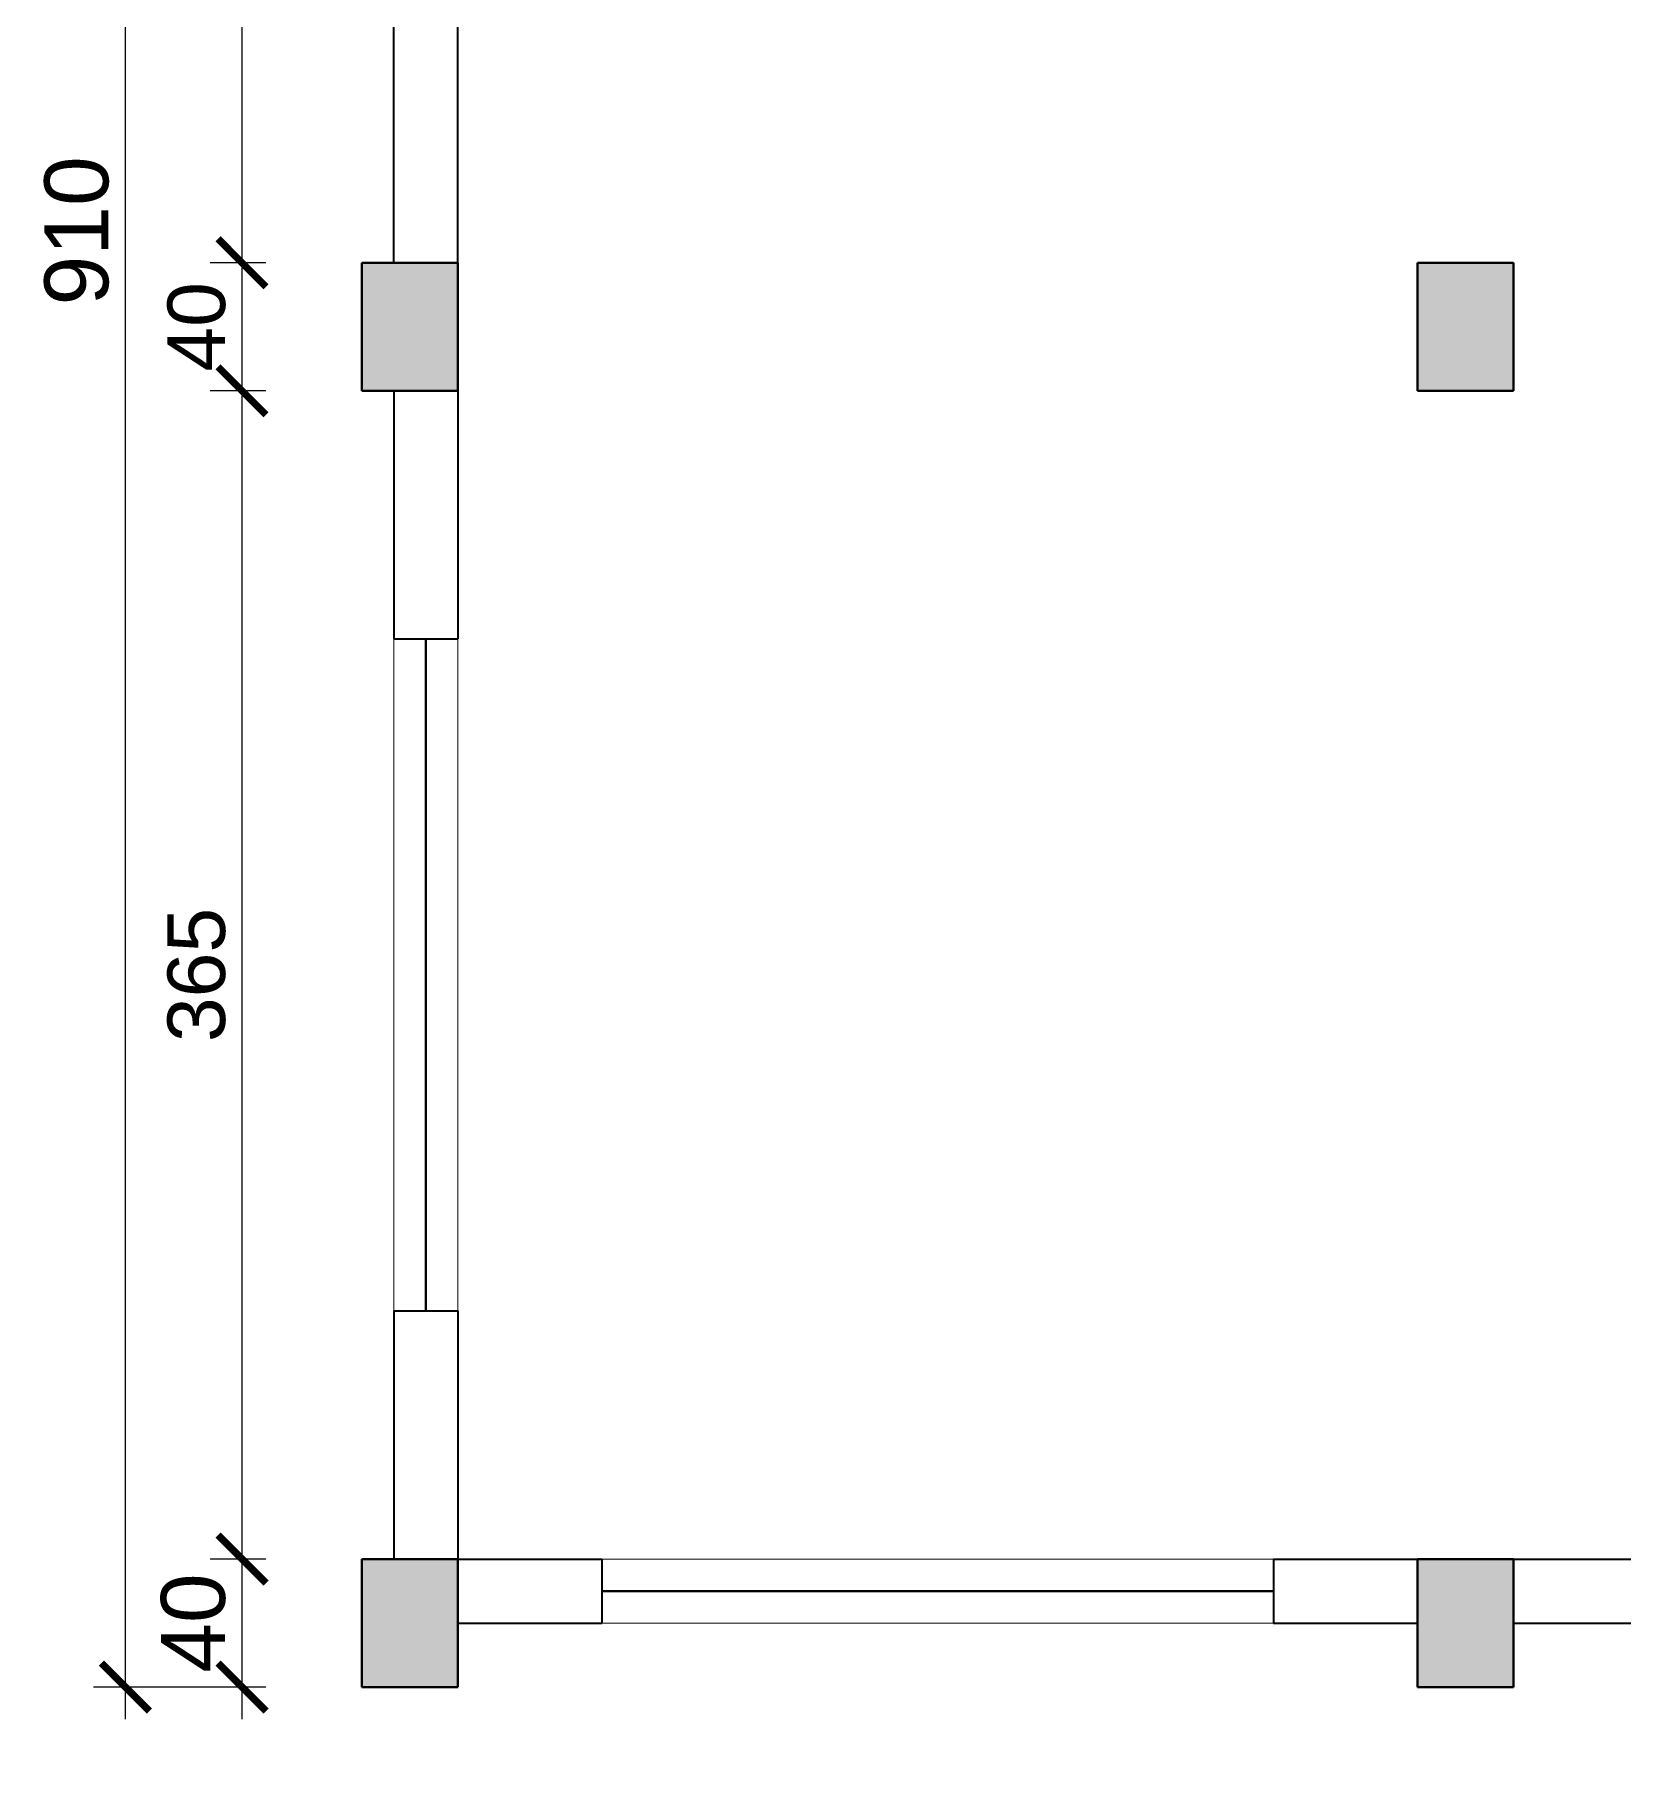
# Model space of a CAD drawing. Header units: millimetres. Extents: x -43527 to -16485, y 19062 to 36467.
# Drawn here: x -22880 to -22383, y 19892 to 20436 of the extents above; entities that cross this region are included whole.
import ezdxf

# ---------------------------------------------------------------- set-up
doc = ezdxf.new("R2010")
doc.units = ezdxf.units.MM
doc.header["$LTSCALE"] = 10
doc.header["$PDMODE"] = 35
for name, color, linetype, lineweight in [('elevation', 2, 'Continuous', 20), ('TEXT', 6, 'Continuous', 25), ('THI.', 5, 'Continuous', 60), ('THIN', 241, 'Continuous', 5), ('WALL', 4, 'Continuous', 40)]:
    doc.layers.add(name, color=color, linetype=linetype, lineweight=lineweight)
doc.styles.get("Standard").update_dxf_attribs({"font": 'arial.ttf', "height": 18})
doc.dimstyles.new('ISO-25', dxfattribs={"dimtxt": 2.5, "dimasz": 15, "dimexe": 10, "dimexo": 30, "dimgap": 5, "dimtad": 1, "dimdsep": 46, "dimtxsty": 'Standard', "dimblk": 'ARCHTICK', "dimcen": 2.5, "dimdle": 10, "dimadec": 1, "dimazin": 0, "dimtfac": 1, "dimtmove": 0, "dimatfit": 3, "dimldrblk": 'OPEN90', "dimfxl": 1, "dimarcsym": 0})

# ---------------------------------------------------------------- blocks, each defined once
blk = doc.blocks.new('_ArchTick')
at = {"color": 0, "linetype": 'ByBlock', "const_width": 0.15}
blk.add_lwpolyline([(-0.5, -0.5), (0.5, 0.5)], dxfattribs=at)
blk = doc.blocks.new('*D180')
at = {"layer": 'Defpoints', "color": 0, "transparency": 16777216}
for p in [(-22851.19, 20829.78), (-22777.29, 20829.78), (-22777.29, 19919.78)]:
    blk.add_point(p, dxfattribs=at)
at = {"layer": 'TEXT', "color": 0, "lineweight": -2, "transparency": 16777216}
for p, q in [((-22851.19, 19909.78), (-22851.19, 20839.78)), ((-22807.29, 20829.78), (-22861.19, 20829.78)), ((-22807.29, 19919.78), (-22861.19, 19919.78))]:
    blk.add_line(p, q, dxfattribs=at)
at = {"layer": 'TEXT', "color": 0, "lineweight": -2, "transparency": 16777216, "xscale": 15, "yscale": 15, "zscale": 15}
for p, rotation in [((-22851.19, 20829.78), 90), ((-22851.19, 19919.78), 270)]:
    blk.add_blockref('_ArchTick', p, dxfattribs=dict(at, rotation=rotation))
at = {"layer": 'TEXT', "color": 0, "transparency": 16777216, "insert": (-22866.4, 20374.78), "char_height": 20, "attachment_point": 5, "rotation": 90}
blk.add_mtext('910', dxfattribs=at)
blk = doc.blocks.new('_Open90')
at = {"color": 0, "linetype": 'ByBlock', "lineweight": -2}
for p, q in [((-0.5, 0.5), (0, 0)), ((0, 0), (-1, 0)), ((0, 0), (-0.5, -0.5))]:
    blk.add_line(p, q, dxfattribs=at)
blk = doc.blocks.new('*D196')
at = {"layer": 'Defpoints', "color": 0, "transparency": 16777216}
for p in [(-22814.73, 20324.78), (-22777.29, 20324.78), (-22777.29, 19959.78)]:
    blk.add_point(p, dxfattribs=at)
at = {"layer": 'TEXT', "color": 0, "lineweight": -2, "transparency": 16777216}
for p, q in [((-22814.73, 19949.78), (-22814.73, 20334.78)), ((-22807.29, 20324.78), (-22824.73, 20324.78)), ((-22807.29, 19959.78), (-22824.73, 19959.78))]:
    blk.add_line(p, q, dxfattribs=at)
at = {"layer": 'TEXT', "color": 0, "lineweight": -2, "transparency": 16777216, "xscale": 15, "yscale": 15, "zscale": 15}
for p, rotation in [((-22814.73, 20324.78), 90), ((-22814.73, 19959.78), 270)]:
    blk.add_blockref('_ArchTick', p, dxfattribs=dict(at, rotation=rotation))
at = {"layer": 'TEXT', "color": 0, "transparency": 16777216, "insert": (-22828.93, 20142.28), "char_height": 18, "attachment_point": 5, "rotation": 90}
blk.add_mtext('365', dxfattribs=at)
blk = doc.blocks.new('*D195')
at = {"layer": 'Defpoints', "color": 0, "transparency": 16777216}
for p in [(-22814.73, 19959.78), (-22777.29, 19959.78), (-22777.29, 19919.78)]:
    blk.add_point(p, dxfattribs=at)
at = {"layer": 'TEXT', "color": 0, "lineweight": -2, "transparency": 16777216}
for p, q in [((-22814.73, 19909.78), (-22814.73, 19969.78)), ((-22807.29, 19959.78), (-22824.73, 19959.78)), ((-22807.29, 19919.78), (-22824.73, 19919.78))]:
    blk.add_line(p, q, dxfattribs=at)
at = {"layer": 'TEXT', "color": 0, "lineweight": -2, "transparency": 16777216, "xscale": 15, "yscale": 15, "zscale": 15}
for p, rotation in [((-22814.73, 19959.78), 90), ((-22814.73, 19919.78), 270)]:
    blk.add_blockref('_ArchTick', p, dxfattribs=dict(at, rotation=rotation))
at = {"layer": 'TEXT', "color": 0, "transparency": 16777216, "insert": (-22829.94, 19939.78), "char_height": 20, "attachment_point": 5, "rotation": 90}
blk.add_mtext('40', dxfattribs=at)
blk = doc.blocks.new('*D198')
at = {"layer": 'Defpoints', "color": 0, "transparency": 16777216}
for p in [(-22814.73, 20789.78), (-22777.29, 20789.78), (-22777.29, 20364.78)]:
    blk.add_point(p, dxfattribs=at)
at = {"layer": 'TEXT', "color": 0, "lineweight": -2, "transparency": 16777216}
for p, q in [((-22814.73, 20354.78), (-22814.73, 20799.78)), ((-22807.29, 20789.78), (-22824.73, 20789.78)), ((-22807.29, 20364.78), (-22824.73, 20364.78))]:
    blk.add_line(p, q, dxfattribs=at)
at = {"layer": 'TEXT', "color": 0, "lineweight": -2, "transparency": 16777216, "xscale": 15, "yscale": 15, "zscale": 15}
for p, rotation in [((-22814.73, 20789.78), 90), ((-22814.73, 20364.78), 270)]:
    blk.add_blockref('_ArchTick', p, dxfattribs=dict(at, rotation=rotation))
at = {"layer": 'TEXT', "color": 0, "transparency": 16777216, "insert": (-22828.92, 20577.28), "char_height": 18, "attachment_point": 5, "rotation": 90}
blk.add_mtext('425', dxfattribs=at)
blk = doc.blocks.new('*D197')
at = {"layer": 'Defpoints', "color": 0, "transparency": 16777216}
for p in [(-22814.73, 20364.78), (-22777.29, 20364.78), (-22777.29, 20324.78)]:
    blk.add_point(p, dxfattribs=at)
at = {"layer": 'TEXT', "color": 0, "lineweight": -2, "transparency": 16777216}
for p, q in [((-22814.73, 20314.78), (-22814.73, 20374.78)), ((-22807.29, 20364.78), (-22824.73, 20364.78)), ((-22807.29, 20324.78), (-22824.73, 20324.78))]:
    blk.add_line(p, q, dxfattribs=at)
at = {"layer": 'TEXT', "color": 0, "lineweight": -2, "transparency": 16777216, "xscale": 15, "yscale": 15, "zscale": 15}
for p, rotation in [((-22814.73, 20364.78), 90), ((-22814.73, 20324.78), 270)]:
    blk.add_blockref('_ArchTick', p, dxfattribs=dict(at, rotation=rotation))
at = {"layer": 'TEXT', "color": 0, "transparency": 16777216, "insert": (-22828.92, 20344.78), "char_height": 18, "attachment_point": 5, "rotation": 90}
blk.add_mtext('40', dxfattribs=at)

msp = doc.modelspace()

# ---------------------------------------------------------------- hatches: boundary and pattern name
at = {"layer": 'THIN'}
h = msp.add_hatch(color=256, dxfattribs=at)
h.paths.add_polyline_path([(-22747.29, 20829.784), (-22777.29, 20829.784), (-22777.29, 20789.784), (-22747.29, 20789.784)])
h.paths.add_polyline_path([(-22417.29, 20829.784), (-22447.29, 20829.784), (-22447.29, 20789.784), (-22417.29, 20789.784)])
h.paths.add_polyline_path([(-22087.29, 20829.784), (-22117.29, 20829.784), (-22117.29, 20789.784), (-22087.29, 20789.784)])
h.paths.add_polyline_path([(-21757.29, 20829.784), (-21787.29, 20829.784), (-21787.29, 20789.784), (-21757.29, 20789.784)])
h.paths.add_polyline_path([(-21427.29, 20829.784), (-21457.29, 20829.784), (-21457.29, 20789.784), (-21427.29, 20789.784)])
h.paths.add_polyline_path([(-21097.29, 20829.784), (-21127.29, 20829.784), (-21127.29, 20789.784), (-21097.29, 20789.784)])
h.paths.add_polyline_path([(-20767.29, 20829.784), (-20797.29, 20829.784), (-20797.29, 20789.784), (-20767.29, 20789.784)])
h.paths.add_polyline_path([(-20487.29, 20554.784), (-20527.29, 20554.784), (-20527.29, 20524.784), (-20487.29, 20524.784)])
h.paths.add_polyline_path([(-20487.29, 20354.784), (-20527.29, 20354.784), (-20527.29, 20324.784), (-20487.29, 20324.784)])
h.paths.add_polyline_path([(-20767.29, 20364.784), (-20797.29, 20364.784), (-20797.29, 20324.784), (-20767.29, 20324.784)])
h.paths.add_polyline_path([(-21097.29, 20364.784), (-21127.29, 20364.784), (-21127.29, 20324.784), (-21097.29, 20324.784)])
h.paths.add_polyline_path([(-21427.29, 20364.784), (-21457.29, 20364.784), (-21457.29, 20324.784), (-21427.29, 20324.784)])
h.paths.add_polyline_path([(-21757.29, 20364.784), (-21787.29, 20364.784), (-21787.29, 20324.784), (-21757.29, 20324.784)])
h.paths.add_polyline_path([(-22087.29, 20364.784), (-22117.29, 20364.784), (-22117.29, 20324.784), (-22087.29, 20324.784)])
h.paths.add_polyline_path([(-22417.29, 20364.784), (-22447.29, 20364.784), (-22447.29, 20324.784), (-22417.29, 20324.784)])
h.paths.add_polyline_path([(-22747.29, 20364.784), (-22777.29, 20364.784), (-22777.29, 20324.784), (-22747.29, 20324.784)])
h.paths.add_polyline_path([(-22747.29, 19959.784), (-22777.29, 19959.784), (-22777.29, 19919.784), (-22747.29, 19919.784)])
h.paths.add_polyline_path([(-22417.29, 19959.784), (-22447.29, 19959.784), (-22447.29, 19919.784), (-22417.29, 19919.784)])
h.paths.add_polyline_path([(-22087.29, 19959.784), (-22117.29, 19959.784), (-22117.29, 19919.784), (-22087.29, 19919.784)])
h.paths.add_polyline_path([(-21757.29, 19959.784), (-21787.29, 19959.784), (-21787.29, 19919.784), (-21757.29, 19919.784)])
h.paths.add_polyline_path([(-21427.29, 19959.784), (-21457.29, 19959.784), (-21457.29, 19919.784), (-21427.29, 19919.784)])
h.paths.add_polyline_path([(-21097.29, 19944.784, 1), (-21127.29, 19944.784, 1)])
h.paths.add_polyline_path([(-20767.29, 19959.784), (-20797.29, 19959.784), (-20797.29, 19919.784), (-20767.29, 19919.784)])
h.paths.add_polyline_path([(-20487.29, 19959.784), (-20527.29, 19959.784), (-20527.29, 19929.784), (-20487.29, 19929.784)])
h.paths.add_polyline_path([(-20487.29, 19759.784), (-20527.29, 19759.784), (-20527.29, 19729.784), (-20487.29, 19729.784)])
h.paths.add_polyline_path([(-20757.29, 19644.784), (-20797.29, 19644.784), (-20797.29, 19614.784), (-20757.29, 19614.784)])
h.paths.add_polyline_path([(-21097.29, 19644.784), (-21137.29, 19644.784), (-21137.29, 19614.784), (-21097.29, 19614.784)])
h.paths.add_polyline_path([(-21427.29, 19644.784), (-21467.29, 19644.784), (-21467.29, 19614.784), (-21427.29, 19614.784)])
h.paths.add_polyline_path([(-21427.29, 19194.784), (-21467.29, 19194.784), (-21467.29, 19164.784), (-21427.29, 19164.784)])
h.paths.add_polyline_path([(-21097.29, 19194.784), (-21137.29, 19194.784), (-21137.29, 19164.784), (-21097.29, 19164.784)])
h.paths.add_polyline_path([(-20757.29, 19194.784), (-20797.29, 19194.784), (-20797.29, 19164.784), (-20757.29, 19164.784)])

# ---------------------------------------------------------------- linework, layer by layer
at = {"layer": 'elevation'}
for p, q in [((-22767.29, 20247.284), (-22767.29, 20037.284)), ((-22747.29, 20247.284), (-22747.29, 20037.284)), ((-22702.29, 19959.784), (-22492.29, 19959.784)), ((-22702.29, 19939.784), (-22492.29, 19939.784))]:
    msp.add_line(p, q, dxfattribs=at)
at = {"layer": 'THI.'}
for p, q in [((-22777.29, 20364.784), (-22747.29, 20364.784)), ((-22777.29, 20364.784), (-22777.29, 20324.784)), ((-22747.29, 20364.784), (-22747.29, 20324.784)), ((-22447.29, 20364.784), (-22417.29, 20364.784)), ((-22447.29, 20364.784), (-22447.29, 20324.784)), ((-22417.29, 20364.784), (-22417.29, 20324.784)), ((-22777.29, 20324.784), (-22747.29, 20324.784)), ((-22447.29, 20324.784), (-22417.29, 20324.784)), ((-22757.29, 20037.284), (-22757.29, 20247.284)), ((-22777.29, 19959.784), (-22747.29, 19959.784)), ((-22777.29, 19959.784), (-22777.29, 19919.784)), ((-22747.29, 19959.784), (-22747.29, 19919.784)), ((-22447.29, 19959.784), (-22447.29, 19919.784)), ((-22447.29, 19959.784), (-22417.29, 19959.784)), ((-22417.29, 19959.784), (-22417.29, 19919.784)), ((-22492.29, 19949.784), (-22702.29, 19949.784)), ((-22777.29, 19919.784), (-22747.29, 19919.784)), ((-22447.29, 19919.784), (-22417.29, 19919.784))]:
    msp.add_line(p, q, dxfattribs=at)
at = {"layer": 'WALL'}
for p, q in [((-22767.29, 20364.784), (-22767.29, 20474.784)), ((-22747.29, 20364.784), (-22747.29, 20474.784)), ((-22767.29, 20324.784), (-22767.29, 20247.284)), ((-22747.29, 20324.784), (-22747.29, 20247.284)), ((-22767.29, 20247.284), (-22747.29, 20247.284)), ((-22767.29, 20037.284), (-22747.29, 20037.284)), ((-22767.29, 20037.284), (-22767.29, 19959.784)), ((-22747.29, 20037.284), (-22747.29, 19959.784)), ((-22747.29, 19959.784), (-22702.29, 19959.784)), ((-22702.29, 19959.784), (-22702.29, 19939.784)), ((-22492.29, 19959.784), (-22447.29, 19959.784)), ((-22492.29, 19959.784), (-22492.29, 19939.784)), ((-22417.29, 19959.784), (-22372.29, 19959.784)), ((-22747.29, 19939.784), (-22702.29, 19939.784)), ((-22492.29, 19939.784), (-22447.29, 19939.784)), ((-22417.29, 19939.784), (-22372.29, 19939.784))]:
    msp.add_line(p, q, dxfattribs=at)

# ---------------------------------------------------------------- dimensions: what is measured, and where the dimension line sits
at = {"layer": 'TEXT'}
for base, p2, picture, middle in [((-22851.185, 20829.784), (-22777.29, 20829.784), '*D180', (-22866.397, 20374.784)), ((-22814.732, 19959.784), (-22777.29, 19959.784), '*D195', (-22829.944, 19939.784))]:
    dim = msp.add_linear_dim(base=base, p1=(-22777.29, 19919.784), p2=p2, angle=90, dimstyle='ISO-25', dxfattribs=at)
    dim.commit()
    dim.dimension.update_dxf_attribs({"geometry": picture, "text_midpoint": middle})
for base, p1, p2, picture, middle in [((-22814.732, 20789.784), (-22777.29, 20364.784), (-22777.29, 20789.784), '*D198', (-22828.923, 20577.284)), ((-22814.732, 20364.784), (-22777.29, 20324.784), (-22777.29, 20364.784), '*D197', (-22828.923, 20344.784)), ((-22814.732, 20324.784), (-22777.29, 19959.784), (-22777.29, 20324.784), '*D196', (-22828.929, 20142.284))]:
    dim = msp.add_linear_dim(base=base, p1=p1, p2=p2, angle=90, dimstyle='ISO-25', override={"dimtmove": 1}, dxfattribs=at)
    dim.commit()
    dim.dimension.update_dxf_attribs({"geometry": picture, "text_midpoint": middle})

doc.saveas('drawing.dxf')
